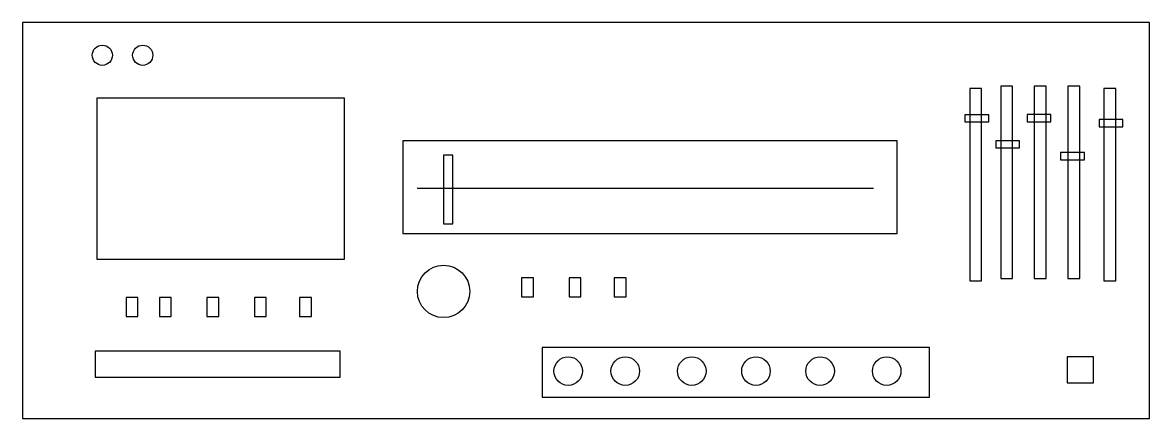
# Model space of a CAD drawing. Header units: millimetres. Extents: x 1285.935 to 1286.382, y 2700.914 to 2701.071.
import ezdxf

# ---------------------------------------------------------------- set-up
doc = ezdxf.new("R2010")
doc.units = ezdxf.units.MM
doc.header["$LTSCALE"] = 10
doc.layers.add('Equipam_audio_vídeo', color=1, linetype='Continuous')

msp = doc.modelspace()

# ---------------------------------------------------------------- linework, layer by layer
at = {"layer": 'Equipam_audio_vídeo'}
msp.add_line((1286.09183, 2701.00528), (1286.27282, 2701.00528), dxfattribs=at)
for points in [[(1285.93531, 2701.07101), (1285.93531, 2700.91397), (1286.38224, 2700.91397), (1286.38224, 2701.07101)], [(1286.31095, 2701.0448), (1286.31095, 2700.96851), (1286.31566, 2700.96851), (1286.31566, 2701.0448)], [(1286.32327, 2701.04578), (1286.32327, 2700.96948), (1286.32799, 2700.96948), (1286.32799, 2701.04578)], [(1286.33657, 2701.04578), (1286.33657, 2700.96948), (1286.34129, 2700.96948), (1286.34129, 2701.04578)], [(1286.34987, 2701.04578), (1286.34987, 2700.96948), (1286.35459, 2700.96948), (1286.35459, 2701.04578)], [(1286.36415, 2701.0448), (1286.36415, 2700.96851), (1286.36886, 2700.96851), (1286.36886, 2701.0448)], [(1285.96478, 2701.04098), (1285.96478, 2700.97718), (1286.06301, 2700.97718), (1286.06301, 2701.04098)], [(1286.30907, 2701.03441), (1286.30907, 2701.03158), (1286.31849, 2701.03158), (1286.31849, 2701.03441)], [(1286.33375, 2701.03448), (1286.33375, 2701.03165), (1286.34317, 2701.03165), (1286.34317, 2701.03448)], [(1286.3623, 2701.03252), (1286.3623, 2701.0297), (1286.37172, 2701.0297), (1286.37172, 2701.03252)], [(1286.08618, 2701.02412), (1286.08618, 2700.98738), (1286.28225, 2700.98738), (1286.28225, 2701.02412)], [(1286.32129, 2701.02408), (1286.32129, 2701.02126), (1286.33071, 2701.02126), (1286.33071, 2701.02408)], [(1286.34701, 2701.01941), (1286.34701, 2701.01658), (1286.35644, 2701.01658), (1286.35644, 2701.01941)], [(1286.1022, 2701.01846), (1286.1022, 2700.99115), (1286.10597, 2700.99115), (1286.10597, 2701.01846)], [(1286.13323, 2700.96969), (1286.13323, 2700.96215), (1286.13794, 2700.96215), (1286.13794, 2700.96969)], [(1286.15208, 2700.96969), (1286.15208, 2700.96215), (1286.15679, 2700.96215), (1286.15679, 2700.96969)], [(1286.16999, 2700.96969), (1286.16999, 2700.96215), (1286.1747, 2700.96215), (1286.1747, 2700.96969)], [(1285.97638, 2700.96195), (1285.97638, 2700.95441), (1285.98109, 2700.95441), (1285.98109, 2700.96195)], [(1285.98958, 2700.96195), (1285.98958, 2700.95441), (1285.99429, 2700.95441), (1285.99429, 2700.96195)], [(1286.00843, 2700.96195), (1286.00843, 2700.95441), (1286.01314, 2700.95441), (1286.01314, 2700.96195)], [(1286.02728, 2700.96195), (1286.02728, 2700.95441), (1286.032, 2700.95441), (1286.032, 2700.96195)], [(1286.04519, 2700.96195), (1286.04519, 2700.95441), (1286.04991, 2700.95441), (1286.04991, 2700.96195)], [(1285.96417, 2700.94071), (1285.96417, 2700.93035), (1286.06127, 2700.93035), (1286.06127, 2700.94071)], [(1286.14134, 2700.94217), (1286.14134, 2700.92239), (1286.29499, 2700.92239), (1286.29499, 2700.94217)], [(1286.34967, 2700.9384), (1286.34967, 2700.92804), (1286.36004, 2700.92804), (1286.36004, 2700.9384)]]:
    msp.add_lwpolyline(points, close=True, dxfattribs=at)
for centre, radius in [((1285.96695, 2701.05803), 0.004), ((1285.98298, 2701.05803), 0.004), ((1286.1023, 2700.96437), 0.01039), ((1286.15171, 2700.93275), 0.00566), ((1286.17434, 2700.93275), 0.00566), ((1286.20073, 2700.93275), 0.00566), ((1286.22618, 2700.93275), 0.00566), ((1286.25163, 2700.93275), 0.00566), ((1286.27803, 2700.93275), 0.00566)]:
    msp.add_circle(centre, radius, dxfattribs=at)

doc.saveas('drawing.dxf')
